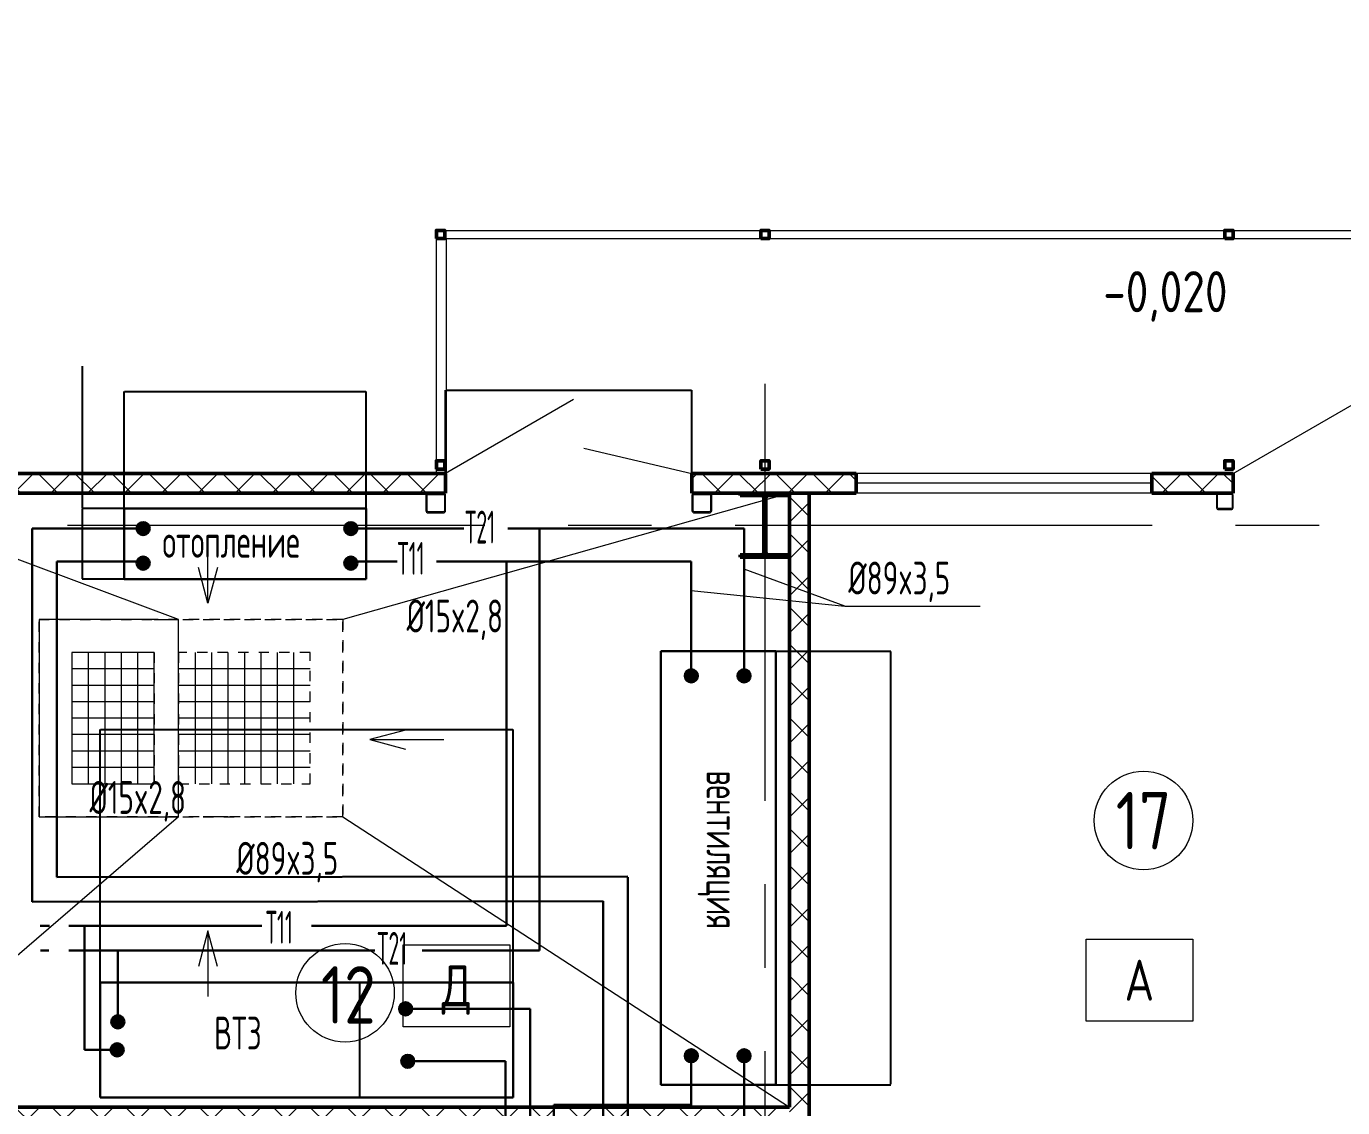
# Model space of a CAD drawing. Header units: millimetres. Extents: x -553547 to 230550, y -59438 to 214451.
# Drawn here: x 185867 to 193883, y -33384 to -26799 of the extents above; entities that cross this region are included whole.
import ezdxf
from ezdxf import colors
from ezdxf.entities.mleader import LeaderData, LeaderLine
from ezdxf.math import Vec2, Vec3

# ---------------------------------------------------------------- set-up
doc = ezdxf.new("R2010")
doc.units = ezdxf.units.MM
doc.linetypes.add('Dashed', pattern=[0.5, 0.25, -0.25])
doc.linetypes.add('осевая', pattern=[50.8, 31.75, -6.35, 6.35, -6.35])
for name, color, linetype, lineweight in [('_Оси', 252, 'Continuous', 9), ('АР_Двери', 250, 'Continuous', 9), ('АР_Окна', 160, 'Continuous', 20), ('АР_Площади', 250, 'Continuous', 20), ('АР_Размеры', 7, 'Continuous', 20), ('АР_Стены и перегородки', 154, 'Continuous', 50), ('АР_Тонкие', 7, 'Continuous', 0), ('АР_Штриховка', 7, 'Continuous', 20), ('ОВ текст', 7, 'Continuous', 15), ('отверстия ОВ', 100, 'Continuous', 30), ('приток', 10, 'Continuous', 30), ('т1', 10, 'Continuous', 30), ('т2', 5, 'Continuous', 30)]:
    doc.layers.add(name, color=color, linetype=linetype, lineweight=lineweight)
doc.styles.add('GOST type A', font='GOST2304A.ttf')
doc.styles.get("Standard").update_dxf_attribs({"font": 'arial.ttf'})
doc.styles.add('ГОСТ', font='cs_gost2304.shx')
doc.linetypes.add('FENCELINE1', pattern='A,6.35,-2.54,[133,ltypeshp.shx,S=2.54,R=0,X=-2.54,Y=0],-2.54,25.4', length=36.83)
doc.dimstyles.new('ISO-25', dxfattribs={"dimtxt": 2.5, "dimasz": 2.5, "dimexe": 1.25, "dimexo": 0.625, "dimtad": 1, "dimtxsty": 'Standard', "dimcen": 2.5, "dimadec": 0, "dimazin": 0, "dimtfac": 1, "dimtmove": 0, "dimatfit": 3, "dimfxl": 1, "dimarcsym": 0})

# ---------------------------------------------------------------- blocks, each defined once
blk = doc.blocks.new('Несущая колонна')
at = {"color": 0, "linetype": 'ByBlock', "lineweight": -2, "extrusion": (0, 0, -1)}
for p, q in [((74798.1, 37252.3), (74798.1, 37267.3)), ((74798.1, 37267.3), (75098.1, 37267.3)), ((74798.1, 37252.3), (74929.1, 37252.3)), ((74942.1, 36905.3), (74942.1, 37239.3)), ((74954.1, 36905.3), (74954.1, 37239.3)), ((74967.1, 37252.3), (75098.1, 37252.3)), ((75098.1, 37252.3), (75098.1, 37267.3)), ((74798.1, 36877.3), (74798.1, 36892.3)), ((74798.1, 36892.3), (74929.1, 36892.3)), ((74798.1, 36877.3), (75098.1, 36877.3)), ((74967.1, 36892.3), (75098.1, 36892.3)), ((75098.1, 36877.3), (75098.1, 36892.3))]:
    blk.add_line(p, q, dxfattribs=at)
at = {"color": 18, "lineweight": 0, "true_color": 0x000000}
for points in [[(74948.1, 37267.3), (74948.1, 36877.3)], [(74954.1, 37072.3), (74942.1, 37072.3)]]:
    blk.add_lwpolyline(points, dxfattribs=at)
at = {"color": 0, "linetype": 'ByBlock', "lineweight": -2, "extrusion": (0, 0, -1)}
for centre, start, end in [((-74929.1, 37239.3), 90, 180), ((-74967.1, 37239.3), 360, 90), ((-74929.1, 36905.3), 180, 270), ((-74967.1, 36905.3), 270, 0)]:
    blk.add_arc(centre, 13, start, end, dxfattribs=at)
blk = doc.blocks.new('*D418')
at = {"layer": 'Defpoints', "color": 0, "lineweight": 30, "transparency": 16777216}
for p in [(187936.4, -29023.9), (186463.4, -29736.1), (187936.4, -29736.1)]:
    blk.add_point(p, dxfattribs=at)
at = {"layer": 'ОВ текст', "color": 0, "lineweight": -2, "transparency": 16777216}
for p, q in [((186463.4, -29735.5), (186463.4, -29022.6)), ((186465.9, -29023.9), (187933.9, -29023.9)), ((187936.4, -29735.5), (187936.4, -29022.6))]:
    blk.add_line(p, q, dxfattribs=at)
at = {"layer": 'ОВ текст', "color": 0, "lineweight": 30, "transparency": 16777216}
for points in [[(186465.9, -29023.4), (186465.9, -29024.3), (186463.4, -29023.9)], [(187933.9, -29023.4), (187933.9, -29024.3), (187936.4, -29023.9)]]:
    blk.add_solid(points, dxfattribs=at)
at = {"layer": 'ОВ текст', "color": 0, "lineweight": 15, "transparency": 16777216, "insert": (187199.9, -29021.9), "char_height": 2.5, "attachment_point": 5, "style": 'ГОСТ'}
blk.add_mtext('{\\W0.8;1473}', dxfattribs=at)
blk = doc.blocks.new('*D419')
at = {"layer": 'Defpoints', "color": 0, "lineweight": 30, "transparency": 16777216}
for p in [(186463.4, -29736.1), (186209.7, -30166.1), (186463.4, -30166.1)]:
    blk.add_point(p, dxfattribs=at)
at = {"layer": 'ОВ текст', "color": 0, "lineweight": -2, "transparency": 16777216}
for p, q in [((186209.7, -29736.1), (186209.7, -28868.9)), ((186462.7, -29736.1), (186208.4, -29736.1)), ((186209.7, -30163.6), (186209.7, -29738.6)), ((186462.7, -30166.1), (186208.4, -30166.1))]:
    blk.add_line(p, q, dxfattribs=at)
at = {"layer": 'ОВ текст', "color": 0, "lineweight": 30, "transparency": 16777216}
for points in [[(186209.2, -29738.6), (186210.1, -29738.6), (186209.7, -29736.1)], [(186209.2, -30163.6), (186210.1, -30163.6), (186209.7, -30166.1)]]:
    blk.add_solid(points, dxfattribs=at)
at = {"layer": 'ОВ текст', "color": 0, "lineweight": 15, "transparency": 16777216, "insert": (186207.7, -28871.5), "char_height": 2.5, "attachment_point": 5, "rotation": 90, "style": 'ГОСТ'}
blk.add_mtext('{\\W0.8;430}', dxfattribs=at)
blk = doc.blocks.new('*D420')
at = {"layer": 'Defpoints', "color": 0, "lineweight": 30, "transparency": 16777216}
for p in [(190431.3, -30604.2), (190431.3, -33244.2), (191129.9, -33244.2)]:
    blk.add_point(p, dxfattribs=at)
at = {"layer": 'ОВ текст', "color": 0, "lineweight": -2, "transparency": 16777216}
for p, q in [((190431.9, -30604.2), (191131.2, -30604.2)), ((191129.9, -30606.7), (191129.9, -33241.7)), ((190431.9, -33244.2), (191131.2, -33244.2))]:
    blk.add_line(p, q, dxfattribs=at)
at = {"layer": 'ОВ текст', "color": 0, "lineweight": 30, "transparency": 16777216}
for points in [[(191129.5, -30606.7), (191130.4, -30606.7), (191129.9, -30604.2)], [(191129.5, -33241.7), (191130.4, -33241.7), (191129.9, -33244.2)]]:
    blk.add_solid(points, dxfattribs=at)
at = {"layer": 'ОВ текст', "color": 0, "lineweight": 15, "transparency": 16777216, "insert": (191128, -31924.2), "char_height": 2.5, "attachment_point": 5, "rotation": 90, "style": 'ГОСТ'}
blk.add_mtext('{\\W0.8;2640}', dxfattribs=at)
blk = doc.blocks.new('*D423')
at = {"color": 0, "lineweight": -2, "transparency": 16777216}
for p, q in [((188831.5, -32621.2), (187894.8, -32621.2)), ((187896.1, -32623.7), (187896.1, -33318.7)), ((188831.5, -33321.2), (187894.8, -33321.2))]:
    blk.add_line(p, q, dxfattribs=at)
at = {"color": 0, "lineweight": 30, "transparency": 16777216}
for points in [[(187895.7, -32623.7), (187896.5, -32623.7), (187896.1, -32621.2)], [(187895.7, -33318.7), (187896.5, -33318.7), (187896.1, -33321.2)]]:
    blk.add_solid(points, dxfattribs=at)
at = {"layer": 'Defpoints', "color": 0, "lineweight": 30, "transparency": 16777216}
for p in [(188832.1, -32621.2), (187896.1, -33321.2), (188832.1, -33321.2)]:
    blk.add_point(p, dxfattribs=at)
at = {"color": 0, "lineweight": 15, "transparency": 16777216, "insert": (187894.2, -32971.2), "char_height": 2.5, "attachment_point": 5, "rotation": 90, "style": 'ГОСТ'}
blk.add_mtext('{\\W0.8;700}', dxfattribs=at)
blk = doc.blocks.new('*D424')
at = {"color": 0, "lineweight": -2, "transparency": 16777216}
for p, q in [((186317.1, -32620.6), (186317.1, -31080.8)), ((186319.6, -31082), (188829.6, -31082)), ((188832.1, -32620.6), (188832.1, -31080.8))]:
    blk.add_line(p, q, dxfattribs=at)
at = {"color": 0, "lineweight": 30, "transparency": 16777216}
for points in [[(186319.6, -31081.6), (186319.6, -31082.4), (186317.1, -31082)], [(188829.6, -31081.6), (188829.6, -31082.4), (188832.1, -31082)]]:
    blk.add_solid(points, dxfattribs=at)
at = {"layer": 'Defpoints', "color": 0, "lineweight": 30, "transparency": 16777216}
for p in [(188832.1, -31082), (186317.1, -32621.2), (188832.1, -32621.2)]:
    blk.add_point(p, dxfattribs=at)
at = {"color": 0, "lineweight": 15, "transparency": 16777216, "insert": (187574.6, -31080), "char_height": 2.5, "attachment_point": 5, "style": 'ГОСТ'}
blk.add_mtext('2515', dxfattribs=at)
blk = doc.blocks.new('*D431')
at = {"layer": 'Defpoints', "color": 0, "lineweight": 30, "transparency": 16777216}
for p in [(189920.5, -29015.7), (188420.5, -29642.1), (189920.5, -29642.1)]:
    blk.add_point(p, dxfattribs=at)
at = {"layer": 'ОВ текст', "color": 0, "lineweight": -2, "transparency": 16777216}
for p, q in [((188420.5, -29641.4), (188420.5, -29014.4)), ((189920.5, -29641.4), (189920.5, -29014.4)), ((188423, -29015.7), (189918, -29015.7))]:
    blk.add_line(p, q, dxfattribs=at)
at = {"layer": 'ОВ текст', "color": 0, "lineweight": 30, "transparency": 16777216}
for points in [[(188423, -29015.2), (188423, -29016.1), (188420.5, -29015.7)], [(189918, -29015.2), (189918, -29016.1), (189920.5, -29015.7)]]:
    blk.add_solid(points, dxfattribs=at)
at = {"layer": 'ОВ текст', "color": 0, "lineweight": 15, "transparency": 16777216, "insert": (189170.5, -29013.7), "char_height": 2.5, "attachment_point": 5, "style": 'ГОСТ'}
blk.add_mtext('1500', dxfattribs=at)
blk = doc.blocks.new('АР')
at = {"layer": 'АР_Штриховка', "lineweight": 13}
h = blk.add_hatch(dxfattribs=at)
h.set_pattern_fill('ANSI37', color=252, scale=50)
h.set_pattern_definition([(45, (585097.71, -263219.7), (-112.2532, 112.2532), []), (135, (585097.71, -263219.7), (-112.2532, -112.2532), [])])
h.paths.add_polyline_path([(671323.9, -236593.9), (671323.9, -236473.9), (669129.6, -236473.9), (669129.6, -236593.9)])
h.paths.add_polyline_path([(673929.6, -236593.9), (673929.6, -236473.9), (671323.9, -236473.9), (671323.9, -236593.9), (671523.9, -236593.9)])
h.paths.add_polyline_path([(675429.6, -236473.9), (675429.6, -236593.9), (676429.6, -236593.9), (676429.6, -236473.9)])
h = blk.add_hatch(dxfattribs=at)
h.set_pattern_fill('ANSI37', color=252, scale=50)
h.set_pattern_definition([(45, (575698.6, -263219.7), (-112.2532, 112.2532), []), (135, (575698.6, -263219.7), (-112.2532, -112.2532), [])])
h.paths.add_polyline_path([(678229.6, -236593.9), (678723.9, -236593.9), (678723.9, -236473.9), (678229.6, -236473.9)])
h = blk.add_hatch(dxfattribs=at)
h.set_pattern_fill('ANSI37', color=252, scale=50)
h.set_pattern_definition([(45, (570905.98, -268391.23), (-112.2532, 112.2532), []), (135, (570905.98, -268391.23), (-112.2532, -112.2532), [])])
h.paths.add_polyline_path([(676143.9, -241809.1), (677348.9, -241809.1), (677348.9, -241689.1), (676143.9, -241689.1), (676143.9, -236593.9), (676023.9, -236593.9), (676023.9, -251984.1), (676143.9, -251984.1), (676143.9, -246889.1), (677348.9, -246889.1), (677348.9, -246769.1), (676143.9, -246769.1)])
h = blk.add_hatch(dxfattribs=at)
h.set_pattern_fill('ANSI37', color=252, scale=50)
h.set_pattern_definition([(45, (568769.53, -267055.2), (-112.2532, 112.2532), []), (135, (568769.53, -267055.2), (-112.2532, -112.2532), [])])
h.paths.add_polyline_path([(670248.9, -240432.2), (676023.9, -240432.2), (676023.9, -240332.2), (670248.9, -240332.2)])
at = {"color": 252, "linetype": 'Continuous', "ltscale": 0.5}
for p, q in [((673809.6, -236608.3), (673809.6, -236699.5)), ((673816.8, -236699.5), (673816.8, -236608.3)), ((673915.2, -236593.9), (673824, -236593.9)), ((673824, -236601.1), (673915.2, -236601.1)), ((673922.4, -236608.3), (673922.4, -236699.5)), ((673929.6, -236699.5), (673929.6, -236608.3)), ((675429.6, -236608.3), (675429.6, -236699.5)), ((675436.8, -236699.5), (675436.8, -236608.3)), ((675535.2, -236593.9), (675444, -236593.9)), ((675444, -236601.1), (675535.2, -236601.1)), ((675542.4, -236608.3), (675542.4, -236699.5)), ((675549.6, -236699.5), (675549.6, -236608.3)), ((678623.9, -236605.9), (678623.9, -236681.9)), ((678629.9, -236681.9), (678629.9, -236605.9)), ((678711.9, -236593.9), (678635.9, -236593.9)), ((678635.9, -236599.9), (678711.9, -236599.9)), ((678717.9, -236605.9), (678717.9, -236681.9)), ((678723.9, -236681.9), (678723.9, -236605.9)), ((678711.9, -236687.9), (678635.9, -236687.9)), ((673915.2, -236706.7), (673824, -236706.7)), ((673824, -236713.9), (673915.2, -236713.9)), ((675535.2, -236706.7), (675444, -236706.7)), ((675444, -236713.9), (675535.2, -236713.9)), ((678635.9, -236693.9), (678711.9, -236693.9))]:
    blk.add_line(p, q, dxfattribs=at)
at = {"color": 252, "lineweight": 13}
for p, q in [((672153.9, -237364.1), (671453.9, -237364.1)), ((671453.9, -237364.1), (671453.9, -238564.1)), ((672153.9, -237364.1), (671453.9, -237364.1)), ((671453.9, -237364.1), (671453.9, -238564.1)), ((672153.9, -238364.1), (672153.9, -237564.1)), ((671453.9, -238564.1), (672153.9, -238564.1)), ((671453.9, -238564.1), (672153.9, -238564.1))]:
    blk.add_line(p, q, dxfattribs=at)
at = {"color": 252, "linetype": 'Dashed', "lineweight": 13, "ltscale": 250}
for points in [[(671453.9, -237364.1), (673303.9, -237364.1), (673303.9, -238564.1), (671453.9, -238564.1)], [(673303.9, -237364.1), (671453.9, -237364.1), (671453.9, -238564.1), (673303.9, -238564.1)]]:
    blk.add_lwpolyline(points, close=True, dxfattribs=at)
at = {"color": 252, "lineweight": 13}
for points in [[(672153.9, -237364.1), (672303.9, -237364.1)], [(672303.9, -238564.1), (672303.9, -237364.1)], [(671753.9, -237564.1), (671753.9, -238364.1)], [(671853.9, -237564.1), (671853.9, -238364.1)], [(671953.9, -237564.1), (671953.9, -238364.1)], [(672053.9, -237564.1), (672053.9, -238364.1)], [(672403.9, -237564.1), (672403.9, -238364.1)], [(672503.9, -237564.1), (672503.9, -238364.1)], [(672603.9, -237564.1), (672603.9, -238364.1)], [(672703.9, -237564.1), (672703.9, -238364.1)], [(672803.9, -237564.1), (672803.9, -238364.1)], [(672903.9, -237564.1), (672903.9, -238364.1)], [(673003.9, -237564.1), (673003.9, -238364.1)], [(672153.9, -237664.1), (671653.9, -237664.1)], [(673103.9, -237664.1), (672303.9, -237664.1)], [(672153.9, -237764.1), (671653.9, -237764.1)], [(673103.9, -237764.1), (672303.9, -237764.1)], [(672153.9, -237864.1), (671653.9, -237864.1)], [(673103.9, -237864.1), (672303.9, -237864.1)], [(672153.9, -237964.1), (671653.9, -237964.1)], [(673103.9, -237964.1), (672303.9, -237964.1)], [(672153.9, -238064.1), (671653.9, -238064.1)], [(673103.9, -238064.1), (672303.9, -238064.1)], [(672153.9, -238164.1), (671653.9, -238164.1)], [(673103.9, -238164.1), (672303.9, -238164.1)], [(672153.9, -238264.1), (671653.9, -238264.1)], [(673103.9, -238264.1), (672303.9, -238264.1)], [(672153.9, -238564.1), (672303.9, -238564.1)], [(672603.9, -238564.1), (672453.9, -238564.1)]]:
    blk.add_lwpolyline(points, dxfattribs=at)
at = {"color": 252, "linetype": 'Dashed', "lineweight": 13, "ltscale": 250}
for points in [[(672153.9, -237564.1), (671653.9, -237564.1), (671653.9, -238364.1), (672153.9, -238364.1)], [(672153.9, -237564.1), (672153.9, -238364.1)], [(673103.9, -237564.1), (672303.9, -237564.1), (672303.9, -238364.1), (673103.9, -238364.1), (673103.9, -237564.1)], [(672303.9, -238364.1), (673103.9, -238364.1), (673103.9, -237564.1), (672303.9, -237564.1)]]:
    blk.add_lwpolyline(points, dxfattribs=at)
at = {"color": 252, "lineweight": 13}
blk.add_lwpolyline([(672153.9, -237564.1), (671653.9, -237564.1), (671653.9, -238364.1), (672153.9, -238364.1)], close=True, dxfattribs=at)
at = {"color": 252, "linetype": 'Continuous', "ltscale": 0.5}
for centre, radius, start, end in [((673824, -236608.3), 14.4, 90, 180), ((673915.2, -236608.3), 14.4, 0, 90), ((675444, -236608.3), 14.4, 90, 180), ((675535.2, -236608.3), 14.4, 0, 90), ((678635.9, -236605.9), 12, 90, 180), ((678711.9, -236605.9), 12, 0, 90), ((678635.9, -236681.9), 12, 180, 270), ((678711.9, -236681.9), 12, 270, 0), ((673824, -236699.5), 14.4, 180, 270), ((673915.2, -236699.5), 14.4, 270, 0), ((675444, -236699.5), 14.4, 180, 270), ((675535.2, -236699.5), 14.4, 270, 0)]:
    blk.add_arc(centre, radius, start, end, dxfattribs=at)
at = {"color": 252, "linetype": 'Continuous', "ltscale": 0.5, "extrusion": (1.89478e-14, -7.84844e-15, -1)}
for centre, radius in [((-673824, -236608.3, 0), 7.2), ((-675444, -236608.3, 0), 7.2), ((-678635.9, -236605.9, 0), 6)]:
    blk.add_arc(centre, radius, 0, 90, dxfattribs=at)
at = {"color": 252, "linetype": 'Continuous', "ltscale": 0.5, "extrusion": (-7.84844e-15, -1.89478e-14, -1)}
for centre, radius in [((-673915.2, -236608.3), 7.2), ((-675535.2, -236608.3), 7.2), ((-678711.9, -236605.9), 6)]:
    blk.add_arc(centre, radius, 90, 180, dxfattribs=at)
at = {"color": 252, "linetype": 'Continuous', "ltscale": 0.5, "extrusion": (-1.89478e-14, -7.84844e-15, -1)}
blk.add_arc((-678635.9, -236681.9, 0), 6, 270, 0, dxfattribs=at)
at = {"color": 252, "linetype": 'Continuous', "ltscale": 0.5, "extrusion": (7.84844e-15, -1.89478e-14, -1)}
blk.add_arc((-678711.9, -236681.9, 0), 6, 180, 270, dxfattribs=at)
at = {"color": 252, "linetype": 'Continuous', "ltscale": 0.5, "extrusion": (1.89478e-14, 7.84844e-15, -1)}
for centre in [(-673824, -236699.5, 0), (-675444, -236699.5, 0)]:
    blk.add_arc(centre, 7.2, 270, 0, dxfattribs=at)
at = {"color": 252, "linetype": 'Continuous', "ltscale": 0.5, "extrusion": (-7.84844e-15, 1.89478e-14, -1)}
for centre in [(-673915.2, -236699.5, 0), (-675535.2, -236699.5, 0)]:
    blk.add_arc(centre, 7.2, 180, 270, dxfattribs=at)
at = {"layer": '_Оси', "color": 252, "linetype": 'осевая', "ltscale": 80}
for p, q in [((675873.9, -235927.5), (675873.9, -253997.2)), ((675873.9, -235927.5), (675873.9, -253997.2)), ((647244.1, -236789.1), (685885.7, -236789.1))]:
    blk.add_line(p, q, dxfattribs=at)
at = {"layer": 'АР_Двери', "color": 252}
blk.add_line((678723.9, -236473.9), (679589.9, -235973.9), dxfattribs=at)
for points in [[(674709, -236023.9), (673929.6, -236473.9)], [(674771.1, -236318.9), (675429.6, -236473.9)]]:
    blk.add_lwpolyline(points, dxfattribs=at)
at = {"layer": 'АР_Окна', "color": 252}
for p, q in [((678229.6, -236473.9), (676429.6, -236473.9)), ((678229.6, -236533.9), (676429.6, -236533.9)), ((678229.6, -236593.9), (676429.6, -236593.9))]:
    blk.add_line(p, q, dxfattribs=at)
at = {"layer": 'АР_Площади', "color": 252}
for centre in [(678178.9, -238587.6), (673317.1, -239636.4)]:
    blk.add_circle(centre, 300, dxfattribs=at)
at = {"layer": 'АР_Стены и перегородки', "color": 252}
for p, q in [((671323.9, -236473.9), (672673.9, -236473.9)), ((672673.9, -236473.9), (673929.6, -236473.9)), ((673929.6, -236473.9), (673929.6, -236593.9)), ((675429.6, -236473.9), (676429.6, -236473.9)), ((675429.6, -236473.9), (675429.6, -236593.9)), ((676429.6, -236473.9), (676429.6, -236593.9)), ((678229.6, -236473.9), (678229.6, -236593.9)), ((678229.6, -236473.9), (678723.9, -236473.9)), ((678723.9, -236473.9), (678723.9, -236593.9)), ((671323.9, -236593.9), (673929.6, -236593.9)), ((675429.6, -236593.9), (675548.9, -236593.9)), ((675548.9, -236593.9), (676429.6, -236593.9)), ((676023.9, -236593.9), (676023.9, -240332.2)), ((676143.9, -236593.9), (676143.9, -241689.1)), ((678229.6, -236593.9), (678723.9, -236593.9)), ((670248.9, -240332.2), (676023.9, -240332.2))]:
    blk.add_line(p, q, dxfattribs=at)
for points in [[(673873.9, -235043.9), (673873.9, -234993.9), (673923.9, -234993.9), (673923.9, -235043.9)], [(675848.9, -235043.9), (675848.9, -234993.9), (675898.9, -234993.9), (675898.9, -235043.9)], [(678673.9, -235043.9), (678673.9, -234993.9), (678723.9, -234993.9), (678723.9, -235043.9)], [(673873.9, -236446.8), (673873.9, -236396.8), (673923.9, -236396.8), (673923.9, -236446.8)], [(675848.9, -236446.8), (675848.9, -236396.8), (675898.9, -236396.8), (675898.9, -236446.8)], [(678673.9, -236446.8), (678673.9, -236396.8), (678723.9, -236396.8), (678723.9, -236446.8)]]:
    blk.add_lwpolyline(points, close=True, dxfattribs=at)
at = {"layer": 'АР_Тонкие', "color": 252, "ltscale": 0.1}
for p, q in [((673873.9, -236473.9), (673873.9, -234993.9)), ((673873.9, -234993.9), (684248.9, -234993.9))]:
    blk.add_line(p, q, dxfattribs=at)
at = {"layer": 'АР_Тонкие', "color": 252, "linetype": 'FENCELINE1', "ltscale": 13}
for p, q in [((673934.2, -236473.9), (673934.2, -235043.9)), ((673934.2, -235043.9), (684348.9, -235043.9))]:
    blk.add_line(p, q, dxfattribs=at)
at = {"layer": 'АР_Тонкие', "color": 252}
for p, q in [((672303.9, -237364.1), (670248.9, -236593.9)), ((676023.9, -236593.9), (673303.9, -237364.1)), ((672482, -237263.2), (672482, -236864.3)), ((672482, -237263.2), (672424, -237046.9)), ((672540, -237046.9), (672482, -237263.2)), ((673684.8, -238036.2), (673468.5, -238094.2)), ((673684.8, -238036.2), (673468.5, -238094.2)), ((673468.5, -238094.2), (673919, -238094.2)), ((673468.5, -238094.2), (673684.8, -238152.2)), ((673468.5, -238094.2), (673919, -238094.2)), ((673468.5, -238094.2), (673684.8, -238152.2)), ((672482, -239259.6), (672424, -239476)), ((672482, -239259.6), (672482, -239658.5)), ((672540, -239476), (672482, -239259.6))]:
    blk.add_line(p, q, dxfattribs=at)
for points in [[(672303.9, -238564.1), (670248.9, -240332.2)], [(673303.9, -238564.1), (676023.9, -240332.2)]]:
    blk.add_lwpolyline(points, dxfattribs=at)
at = {"layer": 'АР_Стены и перегородки', "color": 252}
blk.add_blockref('Несущая колонна', (600925.8, -273861.3), dxfattribs=at)
at = {"layer": 'АР_Площади', "color": 252, "char_height": 350, "width": 908.93, "attachment_point": 5, "style": 'GOST type A'}
for s, insert in [('17', (678178.9, -238587.6)), ('12', (673337, -239649.3))]:
    blk.add_mtext(s, dxfattribs=dict(at, insert=insert))
at = {"layer": 'АР_Площади', "color": 252, "char_height": 250, "width": 400, "attachment_point": 5, "style": 'GOST type A', "bg_fill": 16, "box_fill_scale": 1.5, "bg_fill_color": 256, "bg_fill_transparency": 0}
for s, insert in [('А', (678153.9, -239559.6)), ('Д', (673996.1, -239619.8))]:
    blk.add_mtext(s, dxfattribs=dict(at, insert=insert))
at = {"color": 252}
ml = blk.add_multileader_mtext('Standard', dxfattribs=at)
ml.set_content('-0,020', color=252, style='GOST type A')
ml.set_leader_properties(color=256)
ml.build(insert=Vec2(0, 0))
ml.multileader.update_dxf_attribs({"has_dogleg": 0, "has_text_frame": 1, "text_left_attachment_type": 7, "text_right_attachment_type": 6, "dogleg_length": 0, "arrow_head_size": 200})
ctx = ml.context
ctx.base_point, ctx.char_height, ctx.arrow_head_size, ctx.landing_gap_size, ctx.plane_origin = Vec3(677883.5, -235529.3), 250, 200, 50, Vec3(-485627.9, -231830.1)
ctx.left_attachment, ctx.right_attachment = 7, 6
notes = []
notes.append((ctx, [(0, (0, 0, 0), (0, 0), (1, 0), 1, [])]))
ctx.mtext.insert, ctx.mtext.flow_direction = Vec3(677933.5, -235241.8), 5
ml = blk.add_multileader_mtext('Standard', dxfattribs=at)
ml.set_content('0,000', color=252, style='GOST type A')
ml.set_leader_properties(color=256)
ml.build(insert=Vec2(0, 0))
ml.multileader.update_dxf_attribs({"has_dogleg": 0, "has_text_frame": 1, "text_left_attachment_type": 7, "text_right_attachment_type": 6, "dogleg_length": 0, "arrow_head_size": 200})
ctx = ml.context
ctx.base_point, ctx.char_height, ctx.arrow_head_size, ctx.landing_gap_size, ctx.plane_origin = Vec3(674120.3, -254449.4), 250, 200, 50, Vec3(-489483.8, -251725.5)
ctx.left_attachment, ctx.right_attachment = 7, 6
notes.append((ctx, [(0, (0, 0, 0), (0, 0), (1, 0), 1, [])]))
ctx.mtext.insert, ctx.mtext.flow_direction = Vec3(674170.3, -254161.9), 5
ml = blk.add_multileader_mtext('Standard', dxfattribs=at)
ml.set_content('0,000', color=252, style='GOST type A')
ml.set_leader_properties(color=256)
ml.build(insert=Vec2(0, 0))
ml.multileader.update_dxf_attribs({"has_dogleg": 0, "has_text_frame": 1, "text_left_attachment_type": 7, "text_right_attachment_type": 6, "dogleg_length": 0, "arrow_head_size": 200})
ctx = ml.context
ctx.base_point, ctx.char_height, ctx.arrow_head_size, ctx.landing_gap_size, ctx.plane_origin = Vec3(683757.5, -246454.6), 250, 200, 50, Vec3(-479846.5, -243730.6)
ctx.left_attachment, ctx.right_attachment = 7, 6
notes.append((ctx, [(0, (0, 0, 0), (0, 0), (1, 0), 1, [])]))
ctx.mtext.insert, ctx.mtext.flow_direction = Vec3(683807.5, -246167), 5
ml = blk.add_multileader_mtext('Standard', dxfattribs=at)
ml.set_content('+0,100', color=252, style='GOST type A')
ml.set_leader_properties(color=256)
ml.build(insert=Vec2(0, 0))
ml.multileader.update_dxf_attribs({"has_dogleg": 0, "has_text_frame": 1, "text_left_attachment_type": 7, "text_right_attachment_type": 6, "dogleg_length": 0, "arrow_head_size": 200})
ctx = ml.context
ctx.base_point, ctx.char_height, ctx.arrow_head_size, ctx.landing_gap_size, ctx.plane_origin = Vec3(670361, -237807.4), 250, 200, 50, Vec3(-493243.1, -235083.5)
ctx.left_attachment, ctx.right_attachment = 7, 6
notes.append((ctx, [(0, (0, 0, 0), (0, 0), (1, 0), 1, [])]))
ctx.mtext.insert, ctx.mtext.flow_direction = Vec3(670411, -237519.9), 5
for ctx, leaders in notes:
    for number, flags, end, landing, length, lines in leaders:
        leader = LeaderData()
        leader.index, (leader.has_last_leader_line, leader.has_dogleg_vector, leader.attachment_direction) = number, flags
        leader.last_leader_point, leader.dogleg_vector, leader.dogleg_length = Vec3(end), Vec3(landing), length
        for number, points, colour, breaks in lines:
            line = LeaderLine()
            line.index, line.vertices, line.color, line.breaks = number, Vec3.list(points), colors.encode_raw_color(colour), breaks
            leader.lines.append(line)
        ctx.leaders.append(leader)

msp = doc.modelspace()

# ---------------------------------------------------------------- hatches: boundary and pattern name
at = {"layer": 'т1'}
h = msp.add_hatch(color=256, dxfattribs=at)
h.dxf.hatch_style = 1
h.paths.add_polyline_path([(186538.88, -30068.306, 1), (186618.88, -30068.306, 1)])
h = msp.add_hatch(color=256, dxfattribs=at)
h.dxf.hatch_style = 1
h.paths.add_polyline_path([(187803.38, -30068.306, 1), (187883.38, -30068.306, 1)])
h = msp.add_hatch(color=256, dxfattribs=at)
h.dxf.hatch_style = 1
h.paths.add_polyline_path([(188136.88, -32782.236, 1), (188216.88, -32782.236, 1)])
h = msp.add_hatch(color=256, dxfattribs=at)
h.dxf.hatch_style = 1
h.paths.add_polyline_path([(186380.38, -33031.736, 1), (186460.38, -33031.736, 1)])
h = msp.add_hatch(color=256, dxfattribs=at)
h.dxf.hatch_style = 1
h.paths.add_polyline_path([(190197.437, -33067.736, 1), (190277.437, -33067.736, 1)])
at = {"layer": 'т2'}
h = msp.add_hatch(color=256, dxfattribs=at)
h.dxf.hatch_style = 1
h.paths.add_polyline_path([(186538.88, -29857.744, 1), (186618.88, -29857.744, 1)])
h = msp.add_hatch(color=256, dxfattribs=at)
h.dxf.hatch_style = 1
h.paths.add_polyline_path([(187803.38, -29857.744, 1), (187883.38, -29857.744, 1)])
h = msp.add_hatch(color=256, dxfattribs=at)
h.dxf.hatch_style = 1
h.paths.add_polyline_path([(189876.437, -30754.236, 1), (189956.437, -30754.236, 1)])
h = msp.add_hatch(color=256, dxfattribs=at)
h.dxf.hatch_style = 1
h.paths.add_polyline_path([(190197.437, -30754.236, 1), (190277.437, -30754.236, 1)])
h = msp.add_hatch(color=256, dxfattribs=at)
h.dxf.hatch_style = 1
h.paths.add_polyline_path([(186384.38, -32861.236, 1), (186464.38, -32861.236, 1)])
h = msp.add_hatch(color=256, dxfattribs=at)
h.dxf.hatch_style = 1
h.paths.add_polyline_path([(188149.88, -33101.736, 1), (188229.88, -33101.736, 1)])
h = msp.add_hatch(color=256, dxfattribs=at)
h.dxf.hatch_style = 1
h.paths.add_polyline_path([(189876.437, -33067.736, 1), (189956.437, -33067.736, 1)])

# ---------------------------------------------------------------- linework, layer by layer
at = {"layer": 'ОВ текст'}
for p, q in [((190852.022, -30330.047), (190237.437, -30104.236)), ((189916.437, -30234.236), (190852.022, -30330.047)), ((190852.022, -30330.047), (191675.134, -30330.047))]:
    msp.add_line(p, q, dxfattribs=at)
at = {"layer": 'отверстия ОВ', "color": 6}
for p, q in [((187936.352, -29736.117), (186463.352, -29736.117)), ((186463.352, -29736.117), (186463.352, -30166.117)), ((187936.352, -30166.117), (187936.352, -29736.117)), ((186463.352, -30166.117), (187936.352, -30166.117)), ((189731.257, -30604.152), (189731.257, -33244.152)), ((190431.257, -30604.152), (189731.257, -30604.152)), ((190431.257, -33244.152), (190431.257, -30604.152)), ((188832.124, -32621.236), (186317.124, -32621.236)), ((186317.124, -32621.236), (186317.124, -33321.236)), ((188832.124, -33321.236), (188832.124, -32621.236)), ((189731.257, -33244.152), (190431.257, -33244.152)), ((186317.124, -33321.236), (188832.124, -33321.236))]:
    msp.add_line(p, q, dxfattribs=at)
at = {"layer": 'приток', "ltscale": 100}
msp.add_line((189529.437, -31976.656), (186052.587, -31981.156), dxfattribs=at)
for points in [[(186052.587, -30057.744), (186052.587, -31981.156)], [(189529.437, -31980.35), (189529.437, -44760.35), (189529.437, -44760.35)], [(188934.548, -32782.236), (188934.548, -34913.144)], [(189229.437, -33516.85), (190237.437, -33516.85), (190237.437, -33067.736)]]:
    msp.add_lwpolyline(points, dxfattribs=at)
at = {"layer": 'т1'}
for p, q in [((186052.587, -30057.744), (186617.46, -30057.744)), ((187804.799, -30057.744), (188125.736, -30057.744)), ((188364.38, -30057.744), (189916.437, -30057.744)), ((188791.553, -30057.744), (188791.553, -32277.744)), ((189916.437, -30754.236), (189916.437, -30057.744)), ((186008.959, -32277.744), (185951.88, -32277.744)), ((187302.267, -32277.744), (186126.88, -32277.744)), ((186221.38, -33031.736), (186221.38, -32277.744)), ((188791.553, -32277.744), (187604.38, -32277.744)), ((188176.88, -32782.236), (188934.548, -32782.236)), ((186420.38, -33031.736), (186221.38, -33031.736))]:
    msp.add_line(p, q, dxfattribs=at)
for centre in [(186578.88, -30068.306), (187843.38, -30068.306), (188176.88, -32782.236), (186420.38, -33031.736), (190237.437, -33067.736)]:
    msp.add_circle(centre, 40, dxfattribs=at)
at = {"layer": 'т2'}
for p, q in [((185902.587, -29857.744), (186618.88, -29857.744)), ((187803.38, -29857.744), (188531.256, -29857.744)), ((188798.38, -29857.744), (190237.437, -29857.744)), ((188992.903, -32427.744), (188992.903, -29857.744)), ((190237.437, -30754.236), (190237.437, -29857.744)), ((189379.437, -32126.85), (185902.587, -32131.35)), ((186005.278, -32427.744), (185953.88, -32427.744)), ((187990.184, -32427.744), (186126.88, -32427.744)), ((186424.38, -32861.236), (186424.38, -32427.744)), ((188992.903, -32427.744), (188277.38, -32427.744)), ((188189.88, -33101.736), (188784.553, -33101.736))]:
    msp.add_line(p, q, dxfattribs=at)
for points in [[(185902.587, -29857.744), (185902.587, -32131.35)], [(186052.587, -32131.156), (186052.587, -32131.35)], [(189379.437, -32126.85), (189379.437, -44611.85), (189379.437, -44611.85)], [(188784.548, -33101.736), (188784.548, -35113.144)], [(189079.437, -33366.85), (189916.437, -33366.85), (189916.437, -33067.736)], [(189079.437, -33366.85), (189079.437, -43654.35), (188125.053, -43654.35)]]:
    msp.add_lwpolyline(points, dxfattribs=at)
for centre in [(186578.88, -29857.744), (187843.38, -29857.744), (189916.437, -30754.236), (190237.437, -30754.236), (186424.38, -32861.236), (188189.88, -33101.736), (189916.437, -33067.736)]:
    msp.add_circle(centre, 40, dxfattribs=at)

# ---------------------------------------------------------------- block references
at = {"layer": 'АР_Размеры', "color": 18, "true_color": 0x000000}
msp.add_blockref('АР', (-485509.064, 206951.83), dxfattribs=at)

# ---------------------------------------------------------------- texts
at = {"layer": 'ОВ текст', "linetype": 'Continuous', "lineweight": 13, "char_height": 200, "width": 7852.99712, "attachment_point": 4, "line_spacing_factor": 0.84, "style": 'ГОСТ'}
for s, insert in [('{\\W0.6;Т21}', (188538.905, -29848.673)), ('{\\W0.8;отопление}', (186696.214, -29935.708)), ('{\\W0.8;отопление}', (186696.214, -29935.708)), ('{\\W0.6;Т11}', (188127.188, -30039.173)), ('{\\W0.8;%%C89x3,5}', (190872.754, -30182.143)), ('{\\W0.8;%%C15x2,8}', (188182.971, -30413.396)), ('{\\W0.8;%%C15x2,8}', (186252.471, -31518.396)), ('{\\W0.8;%%C89x3,5}', (187146.254, -31889.143)), ('{\\W0.6;Т11}', (187325.266, -32285.673)), ('{\\W0.6;Т21}', (188003.905, -32414.173)), ('{\\W0.8;ВТЗ}', (187010.651, -32929.749)), ('{\\W0.8;ВТЗ}', (187010.651, -32929.749))]:
    msp.add_mtext(s, dxfattribs=dict(at, insert=insert))
at = {"layer": 'ОВ текст', "linetype": 'Continuous', "lineweight": 13, "insert": (190082.453, -31331.024), "char_height": 200, "width": 7852.99712, "attachment_point": 4, "rotation": 270, "line_spacing_factor": 0.84, "style": 'ГОСТ'}
msp.add_mtext('{\\W0.8;вентиляция}', dxfattribs=at)
msp.add_mtext('{\\W0.8;вентиляция}', dxfattribs=at)

# ---------------------------------------------------------------- dimensions: what is measured, and where the dimension line sits
at = {"lineweight": 15}
dim = msp.add_linear_dim(base=(188832.124, -31082), p1=(186317.124, -32621.236), p2=(188832.124, -32621.236), dimstyle='ISO-25', override={"dimtxsty": 'ГОСТ'}, dxfattribs=at)
dim.commit()
dim.dimension.update_dxf_attribs({"geometry": '*D424', "text_midpoint": (187574.624, -31079.977)})
dim = msp.add_linear_dim(base=(187896.072, -33321.236), p1=(188832.124, -32621.236), p2=(188832.124, -33321.236), angle=90, text='{\\W0.8;<>}', dimstyle='ISO-25', override={"dimtxsty": 'ГОСТ'}, dxfattribs=at)
dim.commit()
dim.dimension.update_dxf_attribs({"geometry": '*D423', "text_midpoint": (187896.072, -32971.236), "dimtype": 160})
at = {"layer": 'ОВ текст', "lineweight": 15}
dim = msp.add_linear_dim(base=(186209.663, -30166.117), p1=(186463.352, -29736.117), p2=(186463.352, -30166.117), angle=90, text='{\\W0.8;<>}', dimstyle='ISO-25', override={"dimtxsty": 'ГОСТ'}, dxfattribs=at)
dim.commit()
dim.dimension.update_dxf_attribs({"geometry": '*D419', "text_midpoint": (186209.663, -28871.545), "dimtype": 160})
dim = msp.add_linear_dim(base=(189920.503, -29015.651), p1=(188420.505, -29642.054), p2=(189920.503, -29642.054), dimstyle='ISO-25', override={"dimtxsty": 'ГОСТ'}, dxfattribs=at)
dim.commit()
dim.dimension.update_dxf_attribs({"geometry": '*D431', "text_midpoint": (189170.504, -29013.725)})
dim = msp.add_linear_dim(base=(187936.352, -29023.866), p1=(186463.352, -29736.117), p2=(187936.352, -29736.117), text='{\\W0.8;<>}', dimstyle='ISO-25', override={"dimtxsty": 'ГОСТ'}, dxfattribs=at)
dim.commit()
dim.dimension.update_dxf_attribs({"geometry": '*D418', "text_midpoint": (187199.852, -29021.939)})
dim = msp.add_linear_dim(base=(191129.947, -33244.152), p1=(190431.257, -30604.152), p2=(190431.257, -33244.152), angle=90, text='{\\W0.8;<>}', dimstyle='ISO-25', override={"dimtxsty": 'ГОСТ'}, dxfattribs=at)
dim.commit()
dim.dimension.update_dxf_attribs({"geometry": '*D420', "text_midpoint": (191127.975, -31924.152)})

doc.saveas('drawing.dxf')
